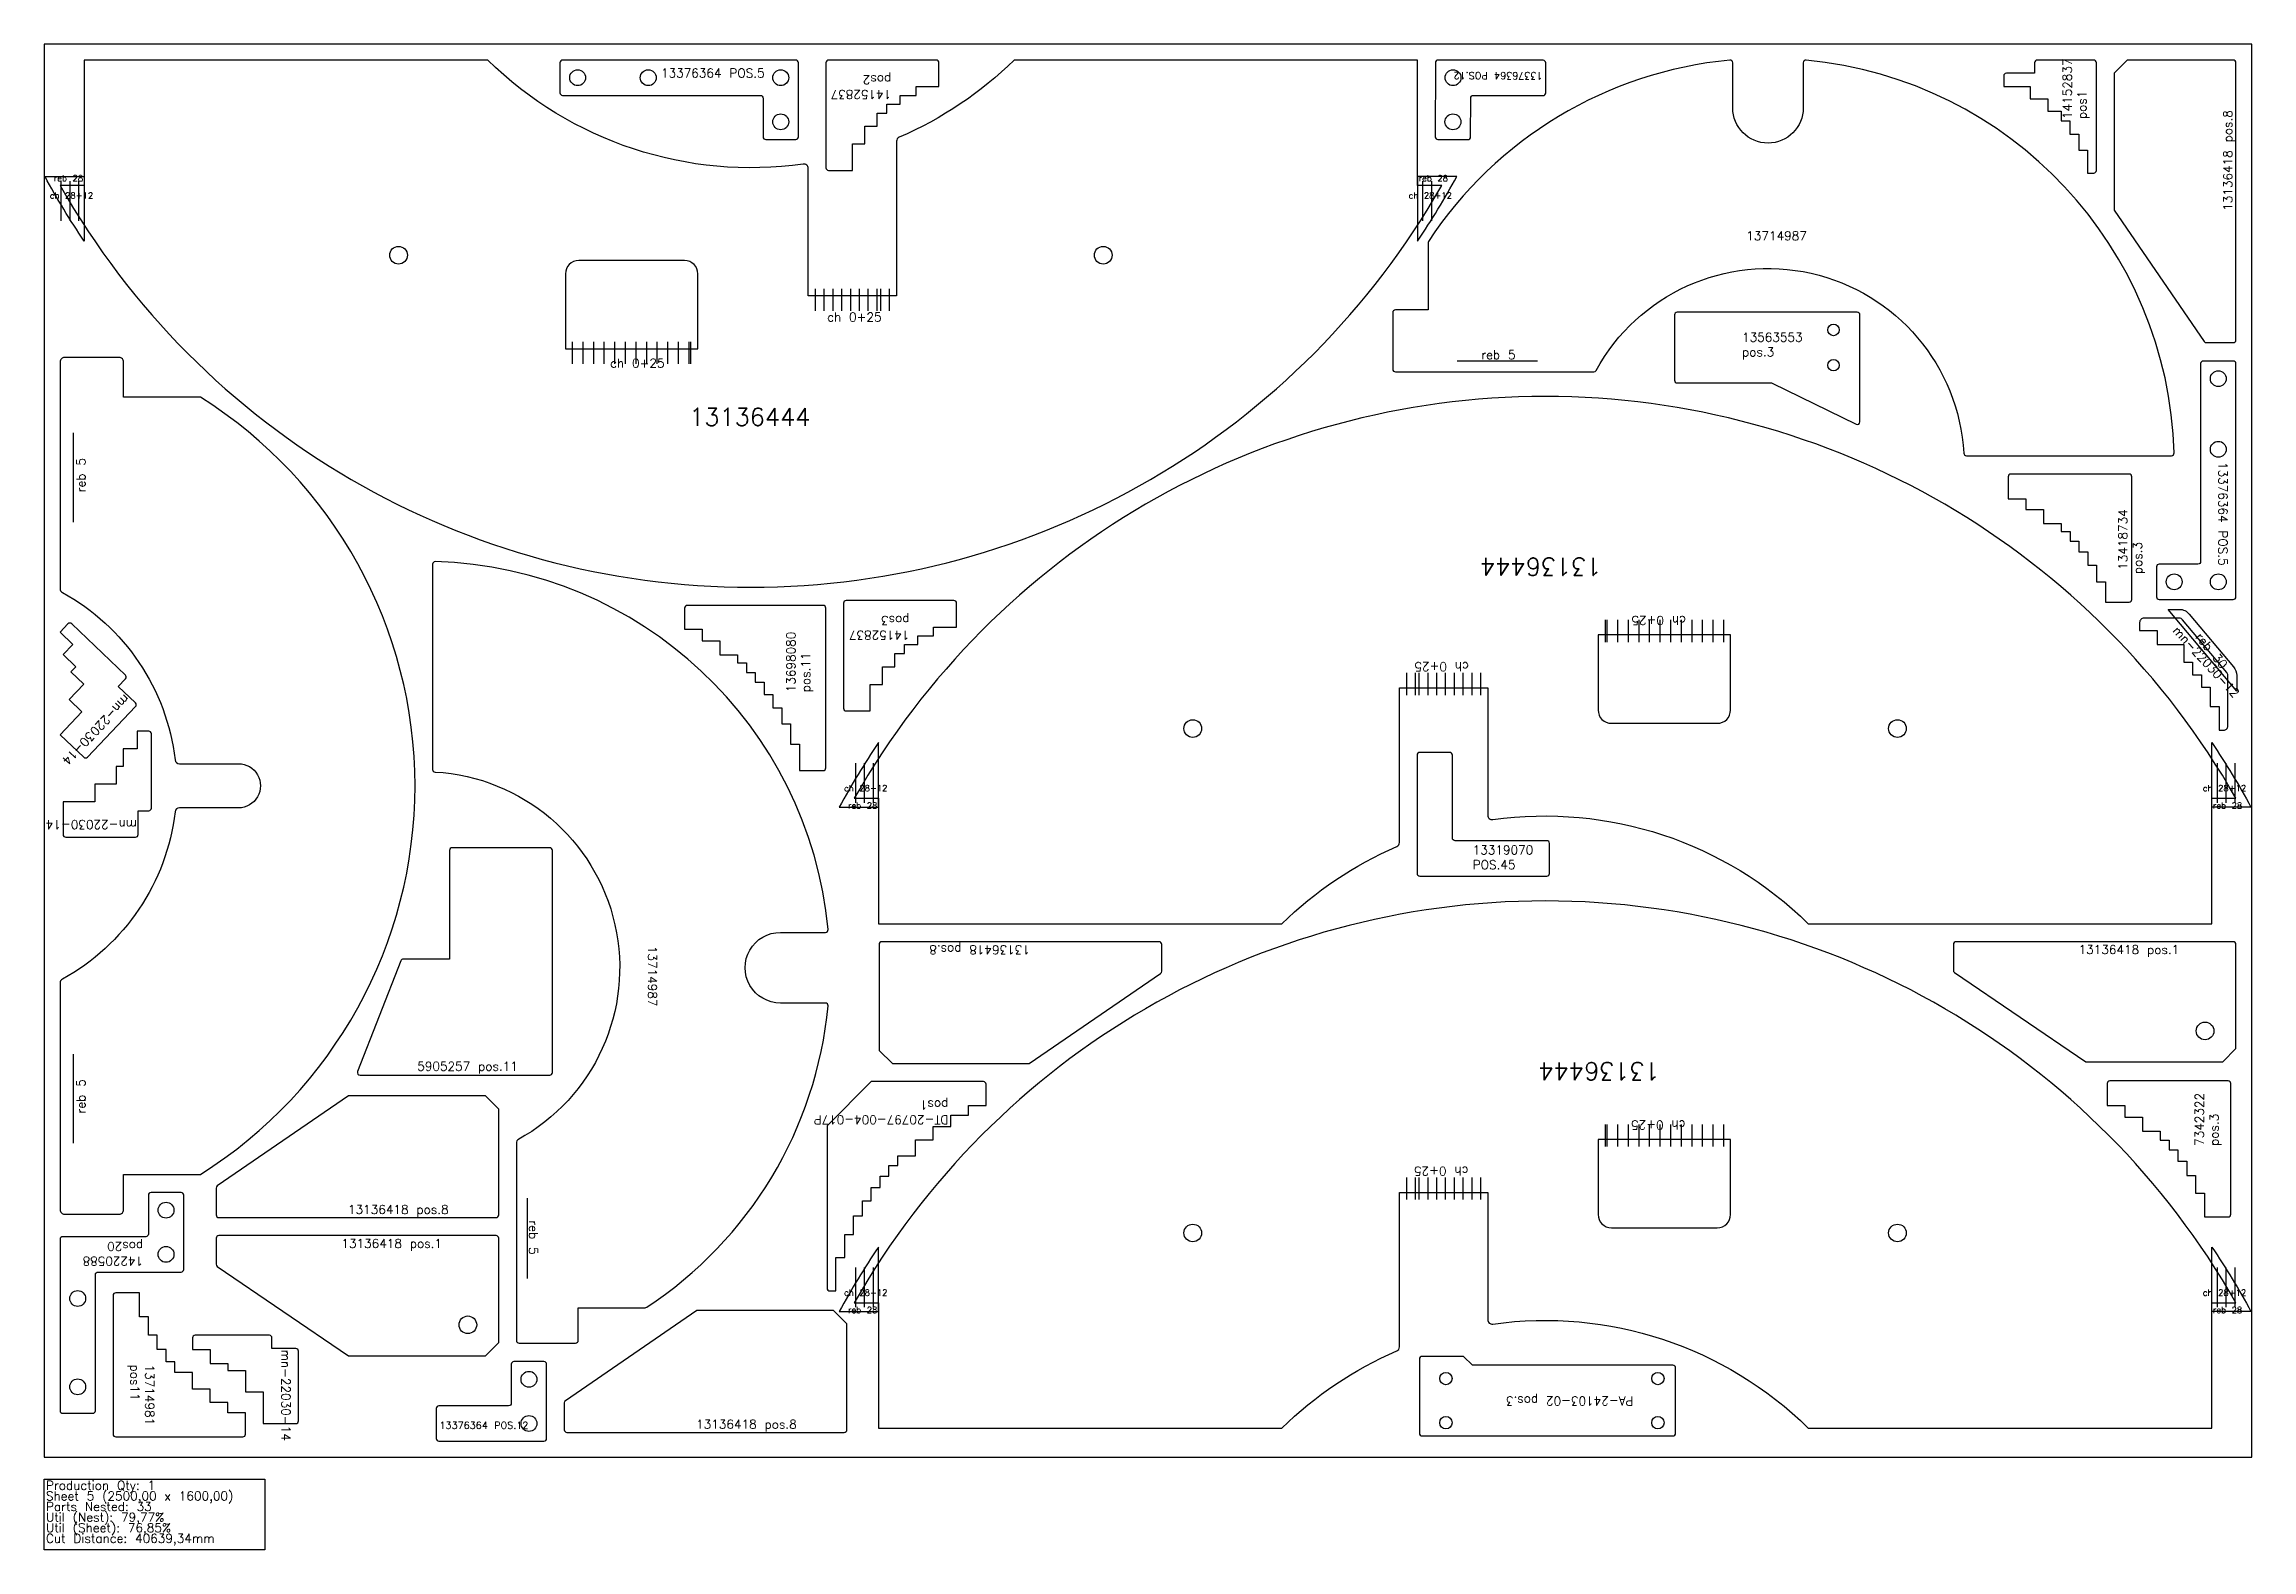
# Model space of a CAD drawing. Header units: millimetres. Extents: x 10500 to 13000, y -105 to 1600.
import ezdxf

# ---------------------------------------------------------------- set-up
doc = ezdxf.new("R2010")
doc.units = ezdxf.units.MM
for name, color, linetype in [('13136418', 7, 'Continuous'), ('13136444', 7, 'Continuous'), ('13319070v01', 7, 'Continuous'), ('13376364v01', 7, 'Continuous'), ('13418734', 7, 'Continuous'), ('13563553', 7, 'Continuous'), ('13698080', 7, 'Continuous'), ('13714987', 7, 'Continuous'), ('14152837', 7, 'Continuous'), ('14220588v01', 7, 'Continuous'), ('5905257', 7, 'Continuous'), ('7440144', 7, 'Continuous'), ('Chanfro', 7, 'Continuous'), ('Des.7342322', 7, 'Continuous'), ('DT-20797-004-017P', 7, 'Continuous'), ('MN-22030-12', 7, 'Continuous'), ('mn-22030-14', 7, 'Continuous'), ('PA-24103-02', 7, 'Continuous'), ('Rebaixo', 7, 'Continuous'), ('sheet', 24, 'Continuous'), ('Stats', 7, 'Continuous'), ('Texto', 7, 'Continuous')]:
    doc.layers.add(name, color=color, linetype=linetype)
doc.styles.get("Standard").update_dxf_attribs({"font": 'txt.shx'})

msp = doc.modelspace()

# ---------------------------------------------------------------- linework, layer by layer
at = {"color": 2}
msp.add_lwpolyline([(10608, 159), (10608, 186), (10581, 186, 0.414214), (10578, 183), (10578, 26, 0.414214), (10581, 23), (10725, 23, 0.414214), (10728, 26), (10728, 50), (10708, 50), (10708, 62), (10688, 62), (10688, 77), (10668, 77), (10668, 96), (10648, 96), (10648, 108), (10638, 108), (10638, 122), (10628, 122), (10628, 138), (10618, 138), (10618, 159)], format="xyb", close=True, dxfattribs=at)
at = {"layer": '13136418', "color": 2}
for points in [[(12948.6, 1262), (12979, 1262, 0.414213), (12982, 1265), (12982, 1579, 0.414214), (12979, 1582), (12859, 1582), (12844, 1567), (12844, 1412), (12946.1, 1263.3, 0.247123)], [(11765.5, 550.2), (11765.5, 580.6, 0.414214), (11762.5, 583.6), (11448.5, 583.6, 0.414214), (11445.5, 580.6), (11445.5, 460.6), (11460.5, 445.6), (11615.5, 445.6), (11764.2, 547.7, 0.247123)], [(12812, 447.6), (12967, 447.6), (12982, 462.6), (12982, 580.6, 0.414214), (12979, 583.6), (12665, 583.6, 0.414214), (12662, 580.6), (12662, 551.2, 0.248328), (12663.3, 548.7)], [(10694.8, 304.6), (10694.8, 274.2, 0.414214), (10697.8, 271.2), (11011.8, 271.2, 0.414214), (11014.8, 274.2), (11014.8, 394.2), (10999.8, 409.2), (10844.8, 409.2), (10696.1, 307.1, 0.247123)], [(10844.8, 114.8), (10999.8, 114.8), (11014.8, 129.8), (11014.8, 247.8, 0.414214), (11011.8, 250.8), (10697.8, 250.8, 0.414214), (10694.8, 247.8), (10694.8, 218.4, 0.248329), (10696.1, 215.9)], [(11089, 61.4), (11089, 31, 0.414214), (11092, 28), (11406, 28, 0.414214), (11409, 31), (11409, 151), (11394, 166), (11239, 166), (11090.3, 63.9, 0.247123)]]:
    msp.add_lwpolyline(points, format="xyb", close=True, dxfattribs=at)
for centre in [(12947, 482.6), (10979.8, 149.8)]:
    msp.add_circle(centre, 10, dxfattribs=at)
at = {"layer": '13136444', "color": 4}
for points in [[(10518, 1440, 0.581627), (12082.6, 1440), (12055.3, 1440), (12055.3, 1582), (11598.3, 1582, -0.092932), (11468.3, 1494.6, 0.299597), (11465.3, 1490), (11465.3, 1315), (11365.3, 1315), (11365.3, 1459.2, 0.455837), (11359.6, 1464.2, -0.23338), (11002.3, 1582), (10545.3, 1582), (10545.3, 1440)], [(11090.3, 1255), (11240.3, 1255), (11240.3, 1340, 0.414214), (11225.3, 1355), (11105.3, 1355, 0.414214), (11090.3, 1340)], [(12954.7, 604), (12954.7, 746), (12982, 746, 0.581627), (11417.4, 746), (11444.7, 746), (11444.7, 604), (11901.7, 604, -0.092932), (12031.7, 691.4, 0.299597), (12034.7, 696), (12034.7, 871), (12134.7, 871), (12134.7, 726.8, 0.455837), (12140.4, 721.9, -0.23338), (12497.7, 604)], [(12409.7, 931), (12259.7, 931), (12259.7, 846, 0.414214), (12274.7, 831), (12394.7, 831, 0.414214), (12409.7, 846)], [(12954.7, 174.8), (12982, 174.8, 0.581627), (11417.4, 174.8), (11444.7, 174.8), (11444.7, 32.8), (11901.7, 32.8, -0.092932), (12031.7, 120.2, 0.299597), (12034.7, 124.8), (12034.7, 299.8), (12134.7, 299.8), (12134.7, 155.6, 0.455837), (12140.4, 150.7, -0.23338), (12497.7, 32.8), (12954.7, 32.8)], [(12259.7, 359.8), (12259.7, 274.8, 0.414214), (12274.7, 259.8), (12394.7, 259.8, 0.414214), (12409.7, 274.8), (12409.7, 359.8)]]:
    msp.add_lwpolyline(points, format="xyb", close=True, dxfattribs=at)
for centre in [(10901.3, 1361), (11699.3, 1361), (11800.7, 825), (12598.7, 825), (11800.7, 253.8), (12598.7, 253.8)]:
    msp.add_circle(centre, 10, dxfattribs=at)
at = {"layer": '13319070v01', "color": 2}
msp.add_lwpolyline([(12054.7, 795), (12054.7, 661, 0.414213), (12057.7, 658), (12201.7, 658, 0.414213), (12204.7, 661), (12204.7, 695, 0.414213), (12201.7, 698), (12097.7, 698, -0.414213), (12094.7, 701), (12094.7, 795, 0.414213), (12091.7, 798), (12057.7, 798, 0.414213)], format="xyb", close=True, dxfattribs=at)
at = {"layer": '13376364v01', "color": 2}
for points in [[(11317.1, 1492), (11351.1, 1492, 0.414213), (11354.1, 1495), (11354.1, 1579, 0.414214), (11351.1, 1582), (11087.1, 1582, 0.414213), (11084.1, 1579), (11084.1, 1545, 0.414214), (11087.1, 1542), (11311.1, 1542, -0.414214), (11314.1, 1539), (11314.1, 1495, 0.414214)], [(12200.4, 1544.8), (12200.4, 1578.8, 0.414214), (12197.4, 1581.8), (12078.4, 1582, 0.414214), (12075.4, 1579), (12075.3, 1495, 0.414214), (12078.3, 1492), (12112.3, 1491.9, 0.414214), (12115.3, 1494.9), (12115.4, 1538.9, -0.414214), (12118.4, 1541.9), (12197.4, 1541.8, 0.414214)], [(12892, 1008.2), (12892, 974.2, 0.414214), (12895, 971.2), (12979, 971.2, 0.414214), (12982, 974.2), (12982, 1238.2, 0.414213), (12979, 1241.2), (12945, 1241.2, 0.414214), (12942, 1238.2), (12942, 1014.2, -0.414213), (12939, 1011.2), (12895, 1011.2, 0.414213)], [(10944, 55.1), (10944, 21.1, 0.414214), (10947, 18.1), (11066, 18.1, 0.414213), (11069, 21.1), (11069, 105.1, 0.414213), (11066, 108.1), (11032, 108.1, 0.414214), (11029, 105.1), (11029, 61.1, -0.414213), (11026, 58.1), (10947, 58.1, 0.414213)]]:
    msp.add_lwpolyline(points, format="xyb", close=True, dxfattribs=at)
for centre in [(11104.1, 1562), (11184.1, 1562), (11334.1, 1562), (12095.4, 1562), (11334.1, 1512), (12095.3, 1512), (12962, 1221.2), (12962, 1141.2), (12912, 991.2), (12962, 991.2), (11049, 88.1), (11049, 38.1)]:
    msp.add_circle(centre, 9, dxfattribs=at)
at = {"layer": '13418734', "color": 2}
msp.add_lwpolyline([(12864.1, 1110.2, 0.414214), (12861.1, 1113.2), (12727.1, 1113.2, 0.414213), (12724.1, 1110.2), (12724.1, 1085.2), (12744.1, 1085.2), (12744.1, 1073.2), (12764.1, 1073.2), (12764.1, 1057.2), (12784.1, 1057.2), (12784.1, 1048.2), (12794.1, 1048.2), (12794.1, 1037.2), (12804.1, 1037.2), (12804.1, 1025.2), (12814.1, 1025.2), (12814.1, 1010.2), (12824.1, 1010.2), (12824.1, 991.2), (12834.1, 991.2), (12834.1, 968.2), (12861.1, 968.2, 0.414214), (12864.1, 971.2)], format="xyb", close=True, dxfattribs=at)
at = {"layer": '13563553', "color": 2}
msp.add_lwpolyline([(12556.2, 1172.2), (12556.2, 1293.4, 0.414213), (12553.2, 1296.4), (12349.2, 1296.4, 0.414213), (12346.2, 1293.4), (12346.2, 1219.4, 0.414214), (12349.2, 1216.4), (12455.5, 1216.4, -0.114399), (12456.9, 1216.1), (12551.9, 1169.5, 0.554907)], format="xyb", close=True, dxfattribs=at)
for centre in [(12526.2, 1276.4), (12526.2, 1236.4)]:
    msp.add_circle(centre, 6.5, dxfattribs=at)
at = {"layer": '13698080', "color": 2}
msp.add_lwpolyline([(11355.2, 807.4), (11355.2, 777.4), (11382.2, 777.4, 0.414213), (11385.2, 780.4), (11385.2, 961.4, 0.414213), (11382.2, 964.4), (11228.2, 964.4, 0.414214), (11225.2, 961.4), (11225.2, 937.4), (11245.2, 937.4), (11245.2, 924.4), (11265.2, 924.4), (11265.2, 908.4), (11285.2, 908.4), (11285.2, 899.4), (11295.2, 899.4), (11295.2, 888.4), (11305.2, 888.4), (11305.2, 877.4), (11315.2, 877.4), (11315.2, 863.4), (11325.2, 863.4), (11325.2, 848.4), (11335.2, 848.4), (11335.2, 830.4), (11345.2, 830.4), (11345.2, 807.4)], format="xyb", close=True, dxfattribs=at)
at = {"layer": '13714987', "color": 2}
for points in [[(12408.9, 1581.9, 0.227695), (12067.6, 1376.5, 0.146293), (12067.1, 1374.8), (12067.1, 1299), (12030.1, 1299, 0.414214), (12027.1, 1296), (12027.1, 1232, 0.414214), (12030.1, 1229), (12254.8, 1229, 0.274107), (12257.4, 1230.5, -0.75357), (12673.8, 1136.8, 0.397381), (12676.8, 1134), (12909, 1134, 0.422571), (12912, 1137.1, 0.378721), (12495.4, 1581.9, 0.44209), (12492.1, 1579), (12492.1, 1528, -0.999991), (12412.1, 1528), (12412.1, 1579, 0.44209)], [(11104.8, 132.2), (11104.8, 169.2), (11180.6, 169.2, 0.146293), (11182.3, 169.7, 0.227695), (11387.7, 510.9, 0.44209), (11384.8, 514.2), (11333.8, 514.2, -1.000022), (11333.8, 594.2), (11384.8, 594.2, 0.44209), (11387.7, 597.5, 0.378721), (10942.9, 1014, 0.422571), (10939.8, 1011), (10939.8, 778.8, 0.397381), (10942.6, 775.8, -0.75357), (11036.3, 359.4, 0.274107), (11034.8, 356.8), (11034.8, 132.2, 0.414213), (11037.8, 129.2), (11101.8, 129.2, 0.414214)]]:
    msp.add_lwpolyline(points, format="xyb", close=True, dxfattribs=at)
at = {"layer": '14152837', "color": 2}
for points in [[(11385.3, 1579), (11385.3, 1460, 0.414214), (11388.3, 1457), (11415.3, 1457), (11415.3, 1487), (11429.3, 1487), (11429.3, 1507), (11443.3, 1507), (11443.3, 1522), (11454.3, 1522), (11454.3, 1532), (11469.3, 1532), (11469.3, 1542), (11487.3, 1542), (11487.3, 1552), (11513.3, 1552), (11513.3, 1579, 0.414214), (11510.3, 1582), (11388.3, 1582, 0.414213)], [(12824, 1457), (12824, 1579, 0.414214), (12821, 1582), (12757, 1582, 0.414214), (12754, 1579), (12754, 1567), (12722, 1567, 0.414213), (12719, 1564), (12719, 1552), (12749, 1552), (12749, 1538), (12769, 1538), (12769, 1524), (12784, 1524), (12784, 1513), (12794, 1513), (12794, 1498), (12804, 1498), (12804, 1480), (12814, 1480), (12814, 1454), (12821, 1454, 0.414214)], [(11405.2, 967), (11405.2, 848, 0.414214), (11408.2, 845), (11435.2, 845), (11435.2, 875), (11449.2, 875), (11449.2, 895), (11463.2, 895), (11463.2, 910), (11474.2, 910), (11474.2, 920), (11489.2, 920), (11489.2, 930), (11507.2, 930), (11507.2, 940), (11533.2, 940), (11533.2, 967, 0.414214), (11530.2, 970), (11408.2, 970, 0.414213)]]:
    msp.add_lwpolyline(points, format="xyb", close=True, dxfattribs=at)
at = {"layer": '14220588v01', "color": 2}
msp.add_lwpolyline([(10521, 49.6), (10555, 49.6, 0.414213), (10558, 52.6), (10558, 206.6, -0.414214), (10561, 209.6), (10655, 209.6, 0.414213), (10658, 212.6), (10658, 296.6, 0.414213), (10655, 299.6), (10621, 299.6, 0.414214), (10618, 296.6), (10618, 252.6, -0.414213), (10615, 249.6), (10521, 249.6, 0.414214), (10518, 246.6), (10518, 52.6, 0.414213)], format="xyb", close=True, dxfattribs=at)
for centre in [(10638, 279.6), (10638, 229.6), (10538, 179.6), (10538, 79.6)]:
    msp.add_circle(centre, 9, dxfattribs=at)
at = {"layer": '5905257', "color": 2}
msp.add_lwpolyline([(10959, 564), (10906.8, 564, 0.308897), (10904, 562.1), (10855, 436.6, 0.528004), (10857.8, 432.5), (11072.5, 432.5, 0.414214), (11075.5, 435.5), (11075.5, 687, 0.414214), (11072.5, 690), (10962, 690, 0.414213), (10959, 687)], format="xyb", close=True, dxfattribs=at)
at = {"layer": '7440144', "color": 2}
msp.add_lwpolyline([(10720, 735.2), (10653.2, 735.2, 0.380082), (10648.3, 730.8, -0.241946), (10520.6, 541.2, 0.273385), (10518, 536.8), (10518, 280.2, 0.414214), (10523, 275.2), (10585, 275.2, 0.414214), (10590, 280.2), (10590, 320.2), (10677.1, 320.2, 0.551982), (10677.1, 1200.2), (10590, 1200.2), (10590, 1240.2, 0.414214), (10585, 1245.2), (10523, 1245.2, 0.414214), (10518, 1240.2), (10518, 983.6, 0.273385), (10520.6, 979.2, -0.241946), (10648.3, 789.6, 0.380082), (10653.2, 785.2), (10720, 785.2, -1.000039)], format="xyb", close=True, dxfattribs=at)
at = {"layer": 'Chanfro', "color": 4}
for p, q in [((10519.3, 1400), (10519.3, 1445)), ((10529.3, 1400), (10529.3, 1445)), ((10539.3, 1400), (10539.3, 1445)), ((12061.3, 1400), (12061.3, 1445)), ((12071.3, 1400), (12071.3, 1445)), ((11373.3, 1298), (11373.3, 1323)), ((11383.3, 1298), (11383.3, 1323)), ((11393.3, 1298), (11393.3, 1323)), ((11403.3, 1298), (11403.3, 1323)), ((11413.3, 1298), (11413.3, 1323)), ((11423.3, 1298), (11423.3, 1323)), ((11433.3, 1298), (11433.3, 1323)), ((11443.3, 1298), (11443.3, 1323)), ((11447.3, 1298), (11447.3, 1323)), ((11457.3, 1298), (11457.3, 1323)), ((11098.3, 1238), (11098.3, 1263)), ((11110.3, 1238), (11110.3, 1263)), ((11122.3, 1238), (11122.3, 1263)), ((11134.3, 1238), (11134.3, 1263)), ((11146.3, 1238), (11146.3, 1263)), ((11158.3, 1238), (11158.3, 1263)), ((11170.3, 1238), (11170.3, 1263)), ((11182.3, 1238), (11182.3, 1263)), ((11194.3, 1238), (11194.3, 1263)), ((11206.3, 1238), (11206.3, 1263)), ((11218.3, 1238), (11218.3, 1263)), ((11230.3, 1238), (11230.3, 1263)), ((11232.3, 1238), (11232.3, 1263)), ((12267.7, 948), (12267.7, 923)), ((12269.7, 948), (12269.7, 923)), ((12281.7, 948), (12281.7, 923)), ((12293.7, 948), (12293.7, 923)), ((12305.7, 948), (12305.7, 923)), ((12317.7, 948), (12317.7, 923)), ((12329.7, 948), (12329.7, 923)), ((12341.7, 948), (12341.7, 923)), ((12353.7, 948), (12353.7, 923)), ((12365.7, 948), (12365.7, 923)), ((12377.7, 948), (12377.7, 923)), ((12389.7, 948), (12389.7, 923)), ((12401.7, 948), (12401.7, 923)), ((12042.7, 888), (12042.7, 863)), ((12052.7, 888), (12052.7, 863)), ((12056.7, 888), (12056.7, 863)), ((12066.7, 888), (12066.7, 863)), ((12076.7, 888), (12076.7, 863)), ((12086.7, 888), (12086.7, 863)), ((12096.7, 888), (12096.7, 863)), ((12106.7, 888), (12106.7, 863)), ((12116.7, 888), (12116.7, 863)), ((12126.7, 888), (12126.7, 863)), ((11418.7, 786), (11418.7, 741)), ((11428.7, 786), (11428.7, 741)), ((11438.7, 786), (11438.7, 741)), ((12960.7, 786), (12960.7, 741)), ((12970.7, 786), (12970.7, 741)), ((12980.7, 786), (12980.7, 741)), ((12267.7, 376.8), (12267.7, 351.8)), ((12269.7, 376.8), (12269.7, 351.8)), ((12281.7, 376.8), (12281.7, 351.8)), ((12293.7, 376.8), (12293.7, 351.8)), ((12305.7, 376.8), (12305.7, 351.8)), ((12317.7, 376.8), (12317.7, 351.8)), ((12329.7, 376.8), (12329.7, 351.8)), ((12341.7, 376.8), (12341.7, 351.8)), ((12353.7, 376.8), (12353.7, 351.8)), ((12365.7, 376.8), (12365.7, 351.8)), ((12377.7, 376.8), (12377.7, 351.8)), ((12389.7, 376.8), (12389.7, 351.8)), ((12401.7, 376.8), (12401.7, 351.8)), ((12042.7, 316.8), (12042.7, 291.8)), ((12052.7, 316.8), (12052.7, 291.8)), ((12056.7, 316.8), (12056.7, 291.8)), ((12066.7, 316.8), (12066.7, 291.8)), ((12076.7, 316.8), (12076.7, 291.8)), ((12086.7, 316.8), (12086.7, 291.8)), ((12096.7, 316.8), (12096.7, 291.8)), ((12106.7, 316.8), (12106.7, 291.8)), ((12116.7, 316.8), (12116.7, 291.8)), ((12126.7, 316.8), (12126.7, 291.8)), ((11418.7, 214.8), (11418.7, 169.8)), ((11428.7, 214.8), (11428.7, 169.8)), ((11438.7, 214.8), (11438.7, 169.8)), ((12960.7, 214.8), (12960.7, 169.8)), ((12970.7, 214.8), (12970.7, 169.8)), ((12980.7, 214.8), (12980.7, 169.8))]:
    msp.add_line(p, q, dxfattribs=at)
at = {"layer": 'Des.7342322', "color": 2}
msp.add_lwpolyline([(12946.2, 272), (12973.2, 272, 0.414213), (12976.2, 275), (12976.2, 423, 0.414214), (12973.2, 426), (12839.2, 426, 0.414214), (12836.2, 423), (12836.2, 398), (12856.2, 398), (12856.2, 385), (12876.2, 385), (12876.2, 369), (12896.2, 369), (12896.2, 359), (12906.2, 359), (12906.2, 348), (12916.2, 348), (12916.2, 335), (12926.2, 335), (12926.2, 319), (12936.2, 319), (12936.2, 299), (12946.2, 299)], format="xyb", close=True, dxfattribs=at)
at = {"layer": 'DT-20797-004-017P', "color": 2}
msp.add_lwpolyline([(11446.6, 306.7), (11446.6, 318.2), (11456.6, 318.2), (11456.6, 330.2), (11466.6, 330.2), (11466.6, 341.2), (11486.6, 341.2), (11486.6, 359.2), (11506.6, 359.2), (11506.6, 374.2), (11526.6, 374.2), (11526.6, 387.2), (11546.6, 387.2), (11546.6, 398.2), (11566.6, 398.2), (11566.6, 422.2, 0.414214), (11563.6, 425.2), (11436.6, 425.2), (11386.6, 375.2), (11386.6, 191.2, 0.414214), (11389.6, 188.2), (11396.6, 188.2), (11396.6, 226.2), (11406.6, 226.2), (11406.6, 252.2), (11416.6, 252.2), (11416.6, 273.2), (11426.6, 273.2), (11426.6, 290.2), (11436.6, 290.2), (11436.6, 305.2), (11446.6, 305.2)], format="xyb", close=True, dxfattribs=at)
at = {"layer": 'MN-22030-12', "color": 1}
msp.add_lwpolyline([(12922.9, 920), (12922.9, 900), (12932.9, 900), (12932.9, 886), (12942.9, 886), (12942.9, 872), (12952.9, 872), (12952.9, 850), (12962.9, 850), (12962.9, 823), (12967.9, 823, 0.414214), (12972.9, 828), (12972.9, 885.2, 0.176327), (12971.7, 888.4), (12921.5, 948.2, 0.221695), (12917.7, 950), (12877.9, 950, 0.414214), (12872.9, 945), (12872.9, 936), (12892.9, 936), (12892.9, 920)], format="xyb", close=True, dxfattribs=at)
at = {"layer": 'mn-22030-14', "color": 2}
for points in [[(10530.4, 889.1), (10544.9, 875.3), (10528.3, 857.9), (10542.8, 844.1), (10518, 818), (10544.8, 792.5, 0.414213), (10549, 792.6), (10603.5, 849.8, 0.414214), (10603.4, 854.1), (10583.9, 872.7), (10592.1, 881.4, 0.414214), (10592, 885.6), (10531.2, 943.6, 0.414213), (10527, 943.5), (10518, 934), (10532.5, 920.3), (10521.4, 908.7), (10535.9, 894.9)], [(10581.4, 782), (10581.4, 762), (10557.4, 762), (10557.4, 742), (10521.4, 742), (10521.4, 705, 0.414213), (10524.4, 702), (10603.4, 702, 0.414214), (10606.4, 705), (10606.4, 732), (10618.4, 732, 0.414214), (10621.4, 735), (10621.4, 819, 0.414213), (10618.4, 822), (10605.4, 822), (10605.4, 802), (10589.4, 802), (10589.4, 782)], [(10708, 98), (10728, 98), (10728, 74), (10748, 74), (10748, 38), (10785, 38, 0.414214), (10788, 41), (10788, 120, 0.414213), (10785, 123), (10758, 123), (10758, 135, 0.414213), (10755, 138), (10671, 138, 0.414214), (10668, 135), (10668, 122), (10688, 122), (10688, 106), (10708, 106)]]:
    msp.add_lwpolyline(points, format="xyb", close=True, dxfattribs=at)
at = {"layer": 'PA-24103-02', "color": 2}
msp.add_lwpolyline([(12347.4, 101, 0.414214), (12344.4, 104), (12117.4, 104), (12107.4, 114), (12060.4, 114, 0.414214), (12057.4, 111), (12057.4, 27, 0.414213), (12060.4, 24), (12344.4, 24, 0.414213), (12347.4, 27)], format="xyb", close=True, dxfattribs=at)
for centre in [(12087.4, 89), (12327.4, 89), (12087.4, 39), (12327.4, 39)]:
    msp.add_circle(centre, 7, dxfattribs=at)
at = {"layer": 'Rebaixo', "color": 2}
for p, q in [((12191.1, 1241.1), (12100.2, 1241.1)), ((10533, 1159.7), (10533, 1058.9)), ((10533, 456.3), (10533, 355.5)), ((11046.9, 293.2), (11046.9, 202.2))]:
    msp.add_line(p, q, dxfattribs=at)
at = {"layer": 'Rebaixo', "color": 4}
for points in [[(10501, 1450), (10545.3, 1450), (10545.3, 1377, -0.023474)], [(12099.6, 1450), (12055.3, 1450), (12055.3, 1377, 0.023474)], [(11400.4, 736), (11444.7, 736), (11444.7, 809.1, 0.023474)], [(12999, 736), (12954.7, 736), (12954.7, 809.1, -0.023474)], [(11400.4, 164.8), (11444.7, 164.8), (11444.7, 237.9, 0.023474)], [(12999, 164.8), (12954.7, 164.8), (12954.7, 237.9, -0.023474)]]:
    msp.add_lwpolyline(points, format="xyb", close=True, dxfattribs=at)
at = {"layer": 'Rebaixo', "color": 1}
msp.add_lwpolyline([(12905.1, 960), (12917.7, 960, -0.221695), (12929.2, 954.6), (12979.4, 894.8, -0.176327), (12982.9, 885.2), (12982.9, 867.3)], format="xyb", close=True, dxfattribs=at)
at = {"layer": 'sheet', "color": 7}
msp.add_lwpolyline([(10500, 0), (13000, 0), (13000, 1600), (10500, 1600)], close=True, dxfattribs=at)
at = {"layer": 'Stats', "color": 151}
msp.add_lwpolyline([(10500, -25), (10750, -25), (10750, -105), (10500, -105), (10500, -25)], close=True, dxfattribs=at)

# ---------------------------------------------------------------- texts
at = {"layer": 'Chanfro', "color": 4}
for p in [(11386.7, 1286), (11140.9, 1233.8)]:
    msp.add_text('ch 0+25', height=10, dxfattribs=at).set_placement(p)
for p in [(12359.1, 952.3), (12113.3, 900)]:
    msp.add_text('ch 0+25', height=10, rotation=180, dxfattribs=at).set_placement(p)
at = {"layer": 'Chanfro', "color": 4, "char_height": 7}
for insert, attachment_point in [((10506.4, 1425.1), 7), ((12094.2, 1425.1), 9), ((11405.8, 761), 1), ((12993.6, 761), 3), ((11405.8, 189.8), 1), ((12993.6, 189.8), 3)]:
    msp.add_mtext_dynamic_manual_height_columns('ch 28+12', width=90.936, gutter_width=12.5, heights=[0], dxfattribs=dict(at, insert=insert, attachment_point=attachment_point))
at = {"layer": 'Chanfro', "color": 4, "char_height": 10, "width": 118.601, "attachment_point": 1, "rotation": 180}
for insert in [(12358.6, 371), (12112.8, 318.8)]:
    msp.add_mtext('ch 0+25', dxfattribs=dict(at, insert=insert))
at = {"layer": 'Rebaixo', "color": 4, "char_height": 7}
for insert, attachment_point in [((10510.9, 1444.7), 7), ((12089.7, 1444.7), 9), ((11410.3, 741.3), 1), ((12989.1, 741.3), 3), ((11410.3, 170.1), 1), ((12989.1, 170.1), 3)]:
    msp.add_mtext_dynamic_manual_height_columns('reb 28', width=58.586, gutter_width=12.5, heights=[0], dxfattribs=dict(at, insert=insert, attachment_point=attachment_point))
at = {"layer": 'Rebaixo', "color": 2, "insert": (12166.2, 1253.3), "char_height": 10, "width": 45.646, "attachment_point": 3}
msp.add_mtext('reb 5', dxfattribs=at)
at = {"layer": 'Rebaixo', "color": 2, "char_height": 10}
for insert, width, attachment_point, rotation in [((10546.7, 1092.4), 66.375, 7, 90), ((10546.7, 389), 66.375, 7, 90), ((11059.1, 268.2), 45.646, 1, 270)]:
    msp.add_mtext('reb 5', dxfattribs=dict(at, insert=insert, width=width, attachment_point=attachment_point, rotation=rotation))
at = {"layer": 'Rebaixo', "color": 1, "insert": (12943.3, 934.8), "char_height": 10, "attachment_point": 1, "rotation": 309.2513}
msp.add_mtext_dynamic_manual_height_columns('reb 30', width=46.368, gutter_width=12.5, heights=[0], dxfattribs=at)
at = {"layer": 'Stats', "color": 60}
for s, p in [('Sheet 5 (2500,00 x 1600,00)', (10502, -49)), ('Production Qty: 1', (10502, -37)), ('Parts Nested: 33', (10502, -61)), ('Util (Nest): 79,77%', (10502, -73)), ('Util (Sheet): 76,85%', (10502, -85)), ('Cut Distance: 40639,34mm', (10502, -97))]:
    msp.add_text(s, height=10, dxfattribs=at).set_placement(p)
at = {"layer": 'Texto', "color": 2}
for s, insert, char_height, width, attachment_point, rotation in [('14152837\\Ppos1', (12786, 1515.2), 10, 79.54, 1, 90), ('14152837\\Ppos2', (11459.2, 1538), 10, 79.54, 1, 180), ('13376364 POS.12', (12196.8, 1560.1), 8, 165.283, 1, 179.9155), ('13136418 pos.8', (12981.1, 1411.3), 10, 188.747, 7, 90), ('13376364 POS.5', (12972.3, 1126.8), 10, 165.283, 1, 270), ('{\\W0.465249; }13418734 pos.3', (12849, 999.9), 10, 101.667, 1, 90), ('14152837\\Ppos3', (11479.9, 925.7), 10, 79.54, 1, 180), ('13698080\\Ppos.11', (11340.7, 866.1), 10, 110.007, 1, 90), ('mn-22030-14 ', (10598.1, 857.5), 10, 63.616, 1, 226.3971), ('mn-22030-14 ', (10605.2, 711.2), 10, 63.616, 1, 180), ('13714987', (11193.8, 578.9), 10, 204.499, 1, 270), ('13136418 pos.8', (11616.2, 582.7), 10, 188.747, 7, 180), ('DT-20797-004-017P pos1', (11523.9, 377), 10, 111.718, 1, 180), ('7342322 pos.3', (12935.6, 352.4), 10, 67.429, 1, 90), ('14220588\\Ppos20', (10612.1, 216.8), 10, 94.198, 1, 180), ('13714981 pos11', (10624.5, 104.8), 10, 71.386, 1, 270), ('mn-22030-14 ', (10778.8, 121.8), 10, 63.616, 1, 270), ('PA-24103-02 pos.3', (12299.7, 58.5), 10, 138.065, 1, 180), ('13376364 POS.12', (10947.6, 39.9), 8, 165.283, 1, 360)]:
    msp.add_mtext(s, dxfattribs=dict(at, insert=insert, char_height=char_height, width=width, attachment_point=attachment_point, rotation=rotation))
at = {"layer": 'Texto', "color": 2, "char_height": 10}
for s, insert, width, attachment_point in [('13376364 POS.5', (11198.5, 1572.3), 165.283, 1), ('13714987', (12427.5, 1388), 204.499, 1), ('13563553\\Ppos.3', (12422.7, 1273.1), 56.45, 1), ('13319070\\PPOS.45', (12117.7, 692.5), 77.015, 1), ('13136418 pos.1', (12803.8, 566.4), 188.747, 7), ('5905257 pos.11', (10922.5, 447.6), 209.203, 1), ('13136418 pos.8', (10844.1, 272.1), 188.747, 7), ('13136418 pos.1', (10836.6, 233.6), 188.747, 7), ('13136418 pos.8', (11238.3, 28.9), 188.747, 7)]:
    msp.add_mtext(s, dxfattribs=dict(at, insert=insert, width=width, attachment_point=attachment_point))
at = {"layer": 'Texto', "color": 4, "insert": (11230.5, 1187.9), "char_height": 20, "width": 299.624, "attachment_point": 1}
msp.add_mtext('13136444', dxfattribs=at)
at = {"layer": 'Texto', "color": 4, "char_height": 20, "width": 299.624, "attachment_point": 1, "rotation": 180}
for insert in [(12263.6, 998.2), (12329.7, 427)]:
    msp.add_mtext('13136444', dxfattribs=dict(at, insert=insert))
at = {"layer": 'Texto', "color": 1, "insert": (12917, 942.2), "char_height": 10, "attachment_point": 1, "rotation": 312.5536}
msp.add_mtext_dynamic_manual_height_columns('mn-22030-12', width=126.048, gutter_width=12.5, heights=[0], dxfattribs=at)

doc.saveas('drawing.dxf')
